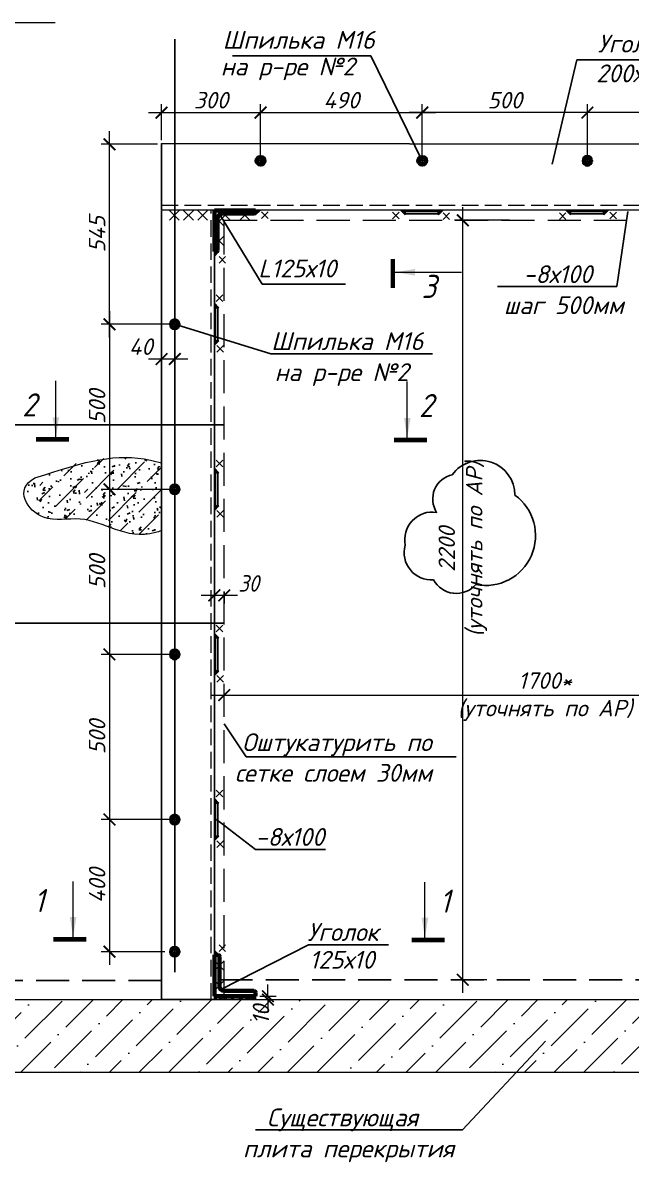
# Model space of a CAD drawing. Header units: millimetres. Extents: x 749182 to 2267578, y 70462 to 311449.
# Drawn here: x 2226309 to 2228153, y 185764 to 189215 of the extents above; entities that cross this region are included whole.
import ezdxf

# ---------------------------------------------------------------- set-up
doc = ezdxf.new("R2010")
doc.units = ezdxf.units.MM
for name, pattern in [('GOST2.303 4', [7, 5, -2, 0]), ('ГОСТ 2.303 4', [7, 5, -2, 0]), ('осеваяX2', [4, 2.5, -0.5, 0.5, -0.5])]:
    doc.linetypes.add(name, pattern=pattern)
doc.layers.get('Defpoints').update_dxf_attribs({"color": 255})
for name, color, linetype, lineweight in [('1Стены', 252, 'Continuous', 25), ('монолит', 176, 'Continuous', 50), ('Оси', 165, 'осеваяX2', 13), ('Размер', 7, 'Continuous', 13), ('сварка', 156, 'Continuous', 9), ('штрих', 8, 'Continuous', 5), ('штриховка кирпич', 42, 'Continuous', 5)]:
    doc.layers.add(name, color=color, linetype=linetype, lineweight=lineweight)
doc.layers.add('CS_UNPLOTTED', color=254, linetype='Continuous', plot=False)
for name, color, linetype in [('металл', 124, 'Continuous'), ('Текст', 7, 'Continuous'), ('Штриховка', 252, 'Continuous')]:
    doc.layers.add(name, color=color, linetype=linetype)
doc.styles.add('GOST 2.304_new', font='isocpeur.ttf', dxfattribs={"width": 0.9, "oblique": 15})
doc.styles.add('М2', font='isocpeui.ttf')
doc.dimstyles.new('SPDS', dxfattribs={"dimscale": 25, "dimtxt": 2.5, "dimasz": 1.77, "dimexe": 1.25, "dimexo": 0.625, "dimtad": 1, "dimdec": 0, "dimrnd": 0.001, "dimtxsty": 'GOST 2.304_new', "dimblk": 'ARCHTICK', "dimcen": 2.5, "dimdle": 2, "dimclrt": 256, "dimazin": 2, "dimtfac": 0.75, "dimtdec": 0, "dimtmove": 1, "dimatfit": 3, "dimfxl": 0, "dimtolj": 1, "dimlwd": 9, "dimlwe": 9, "dimarcsym": 0})
doc.dimstyles.new('SPDS 1_20', dxfattribs={"dimscale": 20, "dimtxt": 2.5, "dimasz": 1.77, "dimexe": 1.25, "dimexo": 0.625, "dimtad": 1, "dimdec": 0, "dimrnd": 0.001, "dimtxsty": 'М2', "dimblk": 'ARCHTICK', "dimcen": 2.5, "dimdle": 2, "dimclrt": 256, "dimadec": 0, "dimazin": 2, "dimtfac": 0.75, "dimtdec": 0, "dimtmove": 1, "dimatfit": 3, "dimfxl": 0, "dimtolj": 1, "dimlwd": 9, "dimlwe": 9, "dimarcsym": 0})

# ---------------------------------------------------------------- blocks, each defined once
blk = doc.blocks.new('_ArchTick')
at = {"color": 0, "linetype": 'ByBlock', "const_width": 0.15}
blk.add_lwpolyline([(-0.5, -0.5), (0.5, 0.5)], dxfattribs=at)
blk = doc.blocks.new('*D1178')
at = {"layer": 'Defpoints', "color": 0, "lineweight": 20, "ltscale": 20, "transparency": 16777216}
for p in [(2226889.6, 187504.3), (2226889.6, 187480.7), (2226919.6, 187504.3)]:
    blk.add_point(p, dxfattribs=at)
at = {"layer": 'Размер', "color": 0, "lineweight": 9, "ltscale": 20, "transparency": 16777216}
for p, q in [((2226959.6, 187480.7), (2226849.6, 187480.7)), ((2226889.6, 187491.8), (2226889.6, 187455.7)), ((2226919.6, 187491.8), (2226919.6, 187455.7))]:
    blk.add_line(p, q, dxfattribs=at)
at = {"layer": 'Размер', "color": 0, "lineweight": 9, "ltscale": 20, "transparency": 16777216, "xscale": 35.4, "yscale": 35.4, "zscale": 35.4}
for p, rotation in [((2226889.6, 187480.7), 179.9999999995553), ((2226919.6, 187480.7), 359.9999999995553)]:
    blk.add_blockref('_ArchTick', p, dxfattribs=dict(at, rotation=rotation))
at = {"layer": 'Размер', "ltscale": 20, "transparency": 16777216, "insert": (2226993.4, 187516.8), "char_height": 50, "attachment_point": 5, "style": 'GOST 2.304_new'}
blk.add_mtext('\\A1;30', dxfattribs=at)
blk = doc.blocks.new('свар')
at = {"layer": 'сварка', "color": 0, "linetype": 'Continuous', "ltscale": 10}
for p, q in [((10, 10), (-10, -10)), ((-10, 10), (10, -10))]:
    blk.add_line(p, q, dxfattribs=at)
blk = doc.blocks.new('м16')
at = {"layer": 'металл', "lineweight": 30, "ltscale": 20}
for p, q in [((-11, 6.4), (0, 12.7)), ((-11, -6.4), (-11, 6.4)), ((0, 12.7), (11, 6.4)), ((11, 6.4), (11, -6.4)), ((0, -12.7), (-11, -6.4)), ((11, -6.4), (0, -12.7))]:
    blk.add_line(p, q, dxfattribs=at)
blk.add_circle((0, 0), 15, dxfattribs=at)
for radius, start, end in [(10.4, 0, 180), (10.4, 180, 0), (6.92, 0, 180), (6.92, 180, 0)]:
    blk.add_arc((0, 0), radius, start, end, dxfattribs=at)
at = {"layer": 'металл', "linetype": 'Continuous', "lineweight": 25, "ltscale": 20}
blk.add_arc((0, 0), 8, 255, 165, dxfattribs=at)
at = {"layer": 'Оси', "ltscale": 20}
for p, q in [((17, 0), (-17.3, 0)), ((0, 17.3), (0, -17.3))]:
    blk.add_line(p, q, dxfattribs=at)
blk = doc.blocks.new('*D1180')
at = {"color": 0, "lineweight": 9, "ltscale": 20, "transparency": 16777216}
for p, q in [((2226571.9, 188341.6), (2226571.9, 187761.6)), ((2226767.1, 188301.6), (2226546.9, 188301.6)), ((2226767.1, 187801.6), (2226546.9, 187801.6))]:
    blk.add_line(p, q, dxfattribs=at)
at = {"layer": 'Defpoints', "color": 0, "lineweight": 20, "ltscale": 20, "transparency": 16777216}
for p in [(2226779.6, 188301.6), (2226571.9, 187801.6), (2226779.6, 187801.6)]:
    blk.add_point(p, dxfattribs=at)
at = {"color": 0, "lineweight": 9, "ltscale": 20, "transparency": 16777216, "xscale": 35.4, "yscale": 35.4, "zscale": 35.4}
for p, rotation in [((2226571.9, 188301.6), 90), ((2226571.9, 187801.6), 270)]:
    blk.add_blockref('_ArchTick', p, dxfattribs=dict(at, rotation=rotation))
at = {"ltscale": 20, "transparency": 16777216, "insert": (2226534.4, 188051.6), "char_height": 50, "attachment_point": 5, "rotation": 90, "style": 'М2'}
blk.add_mtext('\\A1;500', dxfattribs=at)
blk = doc.blocks.new('*D1181')
at = {"color": 0, "lineweight": 9, "ltscale": 20, "transparency": 16777216}
for p, q in [((2226571.9, 187841.6), (2226571.9, 187261.6)), ((2226767.1, 187801.6), (2226546.9, 187801.6)), ((2226767.1, 187301.6), (2226546.9, 187301.6))]:
    blk.add_line(p, q, dxfattribs=at)
at = {"layer": 'Defpoints', "color": 0, "lineweight": 20, "ltscale": 20, "transparency": 16777216}
for p in [(2226779.6, 187801.6), (2226571.9, 187301.6), (2226779.6, 187301.6)]:
    blk.add_point(p, dxfattribs=at)
at = {"color": 0, "lineweight": 9, "ltscale": 20, "transparency": 16777216, "xscale": 35.4, "yscale": 35.4, "zscale": 35.4}
for p, rotation in [((2226571.9, 187801.6), 90), ((2226571.9, 187301.6), 270)]:
    blk.add_blockref('_ArchTick', p, dxfattribs=dict(at, rotation=rotation))
at = {"ltscale": 20, "transparency": 16777216, "insert": (2226534.4, 187551.6), "char_height": 50, "attachment_point": 5, "rotation": 90, "style": 'М2'}
blk.add_mtext('\\A1;500', dxfattribs=at)
blk = doc.blocks.new('*D1182')
at = {"color": 0, "lineweight": 9, "ltscale": 20, "transparency": 16777216}
for p, q in [((2226571.9, 187341.6), (2226571.9, 186761.8)), ((2226767.1, 187301.6), (2226546.9, 187301.6)), ((2226767.1, 186801.8), (2226546.9, 186801.8))]:
    blk.add_line(p, q, dxfattribs=at)
at = {"layer": 'Defpoints', "color": 0, "lineweight": 20, "ltscale": 20, "transparency": 16777216}
for p in [(2226779.6, 187301.6), (2226571.9, 186801.8), (2226779.6, 186801.8)]:
    blk.add_point(p, dxfattribs=at)
at = {"color": 0, "lineweight": 9, "ltscale": 20, "transparency": 16777216, "xscale": 35.4, "yscale": 35.4, "zscale": 35.4}
for p, rotation in [((2226571.9, 187301.6), 90), ((2226571.9, 186801.8), 270)]:
    blk.add_blockref('_ArchTick', p, dxfattribs=dict(at, rotation=rotation))
at = {"ltscale": 20, "transparency": 16777216, "insert": (2226534.4, 187051.7), "char_height": 50, "attachment_point": 5, "rotation": 90, "style": 'М2'}
blk.add_mtext('\\A1;500', dxfattribs=at)
blk = doc.blocks.new('*D1183')
at = {"layer": 'Defpoints', "color": 0, "lineweight": 20, "ltscale": 20, "transparency": 16777216}
for p in [(2226729.6, 188286.8), (2226769.6, 188284.6), (2226729.6, 188196.3)]:
    blk.add_point(p, dxfattribs=at)
at = {"layer": 'Размер', "color": 0, "lineweight": 9, "ltscale": 20, "transparency": 16777216}
for p, q in [((2226729.6, 188274.3), (2226729.6, 188171.3)), ((2226769.6, 188272.1), (2226769.6, 188171.3)), ((2226809.6, 188196.3), (2226689.6, 188196.3))]:
    blk.add_line(p, q, dxfattribs=at)
at = {"layer": 'Размер', "color": 0, "lineweight": 9, "ltscale": 20, "transparency": 16777216, "xscale": 35.4, "yscale": 35.4, "zscale": 35.4, "rotation": 180}
blk.add_blockref('_ArchTick', (2226729.6, 188196.3), dxfattribs=at)
at = {"layer": 'Размер', "color": 0, "lineweight": 9, "ltscale": 20, "transparency": 16777216, "xscale": 35.4, "yscale": 35.4, "zscale": 35.4}
blk.add_blockref('_ArchTick', (2226769.6, 188196.3), dxfattribs=at)
at = {"layer": 'Размер', "ltscale": 20, "transparency": 16777216, "insert": (2226666.7, 188233.8), "char_height": 50, "attachment_point": 5, "style": 'М2'}
blk.add_mtext('\\A1;40', dxfattribs=at)
blk = doc.blocks.new('*D1184')
at = {"color": 0, "lineweight": 9, "ltscale": 20, "transparency": 16777216}
for p, q in [((2227052, 186266.6), (2227052, 186302)), ((2227027.1, 186266.6), (2227077, 186266.6)), ((2227052, 186266.6), (2227052, 186256.6)), ((2227027.1, 186256.6), (2227077, 186256.6)), ((2227052, 186256.6), (2227052, 186221.2))]:
    blk.add_line(p, q, dxfattribs=at)
at = {"layer": 'Defpoints', "color": 0, "lineweight": 20, "ltscale": 20, "transparency": 16777216}
for p in [(2227014.6, 186266.6), (2227014.6, 186256.6), (2227052, 186256.6)]:
    blk.add_point(p, dxfattribs=at)
at = {"color": 0, "lineweight": 9, "ltscale": 20, "transparency": 16777216, "xscale": 35.4, "yscale": 35.4, "zscale": 35.4}
for p, rotation in [((2227052, 186266.6), 270), ((2227052, 186256.6), 90)]:
    blk.add_blockref('_ArchTick', p, dxfattribs=dict(at, rotation=rotation))
at = {"ltscale": 20, "transparency": 16777216, "insert": (2227030.9, 186210.9), "char_height": 50, "attachment_point": 5, "rotation": 90, "style": 'М2'}
blk.add_mtext('\\A1;10', dxfattribs=at)
blk = doc.blocks.new('*D1185')
at = {"color": 0, "lineweight": 9, "ltscale": 20, "transparency": 16777216}
for p, q in [((2226571.9, 186841.8), (2226571.9, 186361.6)), ((2226644.5, 186801.8), (2226546.9, 186801.8)), ((2226739.8, 186401.6), (2226546.9, 186401.6))]:
    blk.add_line(p, q, dxfattribs=at)
at = {"layer": 'Defpoints', "color": 0, "lineweight": 20, "ltscale": 20, "transparency": 16777216}
for p in [(2226657, 186801.8), (2226571.9, 186401.6), (2226752.3, 186401.6)]:
    blk.add_point(p, dxfattribs=at)
at = {"color": 0, "lineweight": 9, "ltscale": 20, "transparency": 16777216, "xscale": 35.4, "yscale": 35.4, "zscale": 35.4}
for p, rotation in [((2226571.9, 186801.8), 90), ((2226571.9, 186401.6), 270)]:
    blk.add_blockref('_ArchTick', p, dxfattribs=dict(at, rotation=rotation))
at = {"ltscale": 20, "transparency": 16777216, "insert": (2226534.4, 186601.7), "char_height": 50, "attachment_point": 5, "rotation": 90, "style": 'М2'}
blk.add_mtext('\\A1;400', dxfattribs=at)
blk = doc.blocks.new('*D1187')
at = {"color": 0, "lineweight": 9, "ltscale": 20, "transparency": 16777216}
for p, q in [((2226729.6, 188859.1), (2226729.6, 188967.7)), ((2227029.6, 188809.1), (2227029.6, 188967.7)), ((2226689.6, 188942.7), (2227069.6, 188942.7))]:
    blk.add_line(p, q, dxfattribs=at)
at = {"layer": 'Defpoints', "color": 0, "lineweight": 20, "ltscale": 20, "transparency": 16777216}
for p in [(2227029.6, 188942.7), (2226729.6, 188846.6), (2227029.6, 188796.6)]:
    blk.add_point(p, dxfattribs=at)
at = {"color": 0, "lineweight": 9, "ltscale": 20, "transparency": 16777216, "xscale": 35.4, "yscale": 35.4, "zscale": 35.4, "rotation": 180}
blk.add_blockref('_ArchTick', (2226729.6, 188942.7), dxfattribs=at)
at = {"color": 0, "lineweight": 9, "ltscale": 20, "transparency": 16777216, "xscale": 35.4, "yscale": 35.4, "zscale": 35.4}
blk.add_blockref('_ArchTick', (2227029.6, 188942.7), dxfattribs=at)
at = {"ltscale": 20, "transparency": 16777216, "insert": (2226879.6, 188980.2), "char_height": 50, "attachment_point": 5, "style": 'М2'}
blk.add_mtext('\\A1;300', dxfattribs=at)
blk = doc.blocks.new('*D1188')
at = {"color": 0, "lineweight": 9, "ltscale": 20, "transparency": 16777216}
for p, q in [((2226571.9, 188261.8), (2226571.9, 188886.6)), ((2226717.1, 188846.6), (2226546.9, 188846.6)), ((2226757.1, 188301.8), (2226546.9, 188301.8))]:
    blk.add_line(p, q, dxfattribs=at)
at = {"layer": 'Defpoints', "color": 0, "lineweight": 20, "ltscale": 20, "transparency": 16777216}
for p in [(2226571.9, 188846.6), (2226729.6, 188846.6), (2226769.6, 188301.8)]:
    blk.add_point(p, dxfattribs=at)
at = {"color": 0, "lineweight": 9, "ltscale": 20, "transparency": 16777216, "xscale": 35.4, "yscale": 35.4, "zscale": 35.4}
for p, rotation in [((2226571.9, 188846.6), 90), ((2226571.9, 188301.8), 270)]:
    blk.add_blockref('_ArchTick', p, dxfattribs=dict(at, rotation=rotation))
at = {"ltscale": 20, "transparency": 16777216, "insert": (2226534.4, 188574.2), "char_height": 50, "attachment_point": 5, "rotation": 90, "style": 'М2'}
blk.add_mtext('\\A1;545', dxfattribs=at)
blk = doc.blocks.new('*D1189')
at = {"color": 0, "lineweight": 9, "ltscale": 20, "transparency": 16777216}
for p, q in [((2226919.6, 187134.1), (2226919.6, 187203.6)), ((2228619.6, 187133.2), (2228619.6, 187203.6)), ((2226879.6, 187178.6), (2228659.6, 187178.6))]:
    blk.add_line(p, q, dxfattribs=at)
at = {"layer": 'Defpoints', "color": 0, "lineweight": 20, "ltscale": 20, "transparency": 16777216}
for p in [(2228619.6, 187178.6), (2226919.6, 187121.6), (2228619.6, 187120.7)]:
    blk.add_point(p, dxfattribs=at)
at = {"color": 0, "lineweight": 9, "ltscale": 20, "transparency": 16777216, "xscale": 35.4, "yscale": 35.4, "zscale": 35.4, "rotation": 180}
blk.add_blockref('_ArchTick', (2226919.6, 187178.6), dxfattribs=at)
at = {"color": 0, "lineweight": 9, "ltscale": 20, "transparency": 16777216, "xscale": 35.4, "yscale": 35.4, "zscale": 35.4}
blk.add_blockref('_ArchTick', (2228619.6, 187178.6), dxfattribs=at)
at = {"ltscale": 20, "transparency": 16777216, "insert": (2227891.4, 187174), "char_height": 50, "width": 620.047, "attachment_point": 5, "style": 'М2'}
blk.add_mtext('\\A1;1700*\\P(уточнять по АР)', dxfattribs=at)
blk = doc.blocks.new('*D1190')
at = {"layer": 'Defpoints', "color": 0, "lineweight": 20, "ltscale": 20, "transparency": 16777216}
for p in [(2227642.3, 188616.6), (2227796.2, 188616.6), (2227727.4, 186316.6)]:
    blk.add_point(p, dxfattribs=at)
at = {"layer": 'Размер', "color": 0, "lineweight": 9, "ltscale": 20, "transparency": 16777216}
for p, q in [((2227642.3, 186276.6), (2227642.3, 188656.6)), ((2227783.7, 188616.6), (2227617.3, 188616.6)), ((2227714.9, 186316.6), (2227617.3, 186316.6))]:
    blk.add_line(p, q, dxfattribs=at)
at = {"layer": 'Размер', "color": 0, "lineweight": 9, "ltscale": 20, "transparency": 16777216, "xscale": 35.4, "yscale": 35.4, "zscale": 35.4}
for p, rotation in [((2227642.3, 188616.6), 90), ((2227642.3, 186316.6), 270)]:
    blk.add_blockref('_ArchTick', p, dxfattribs=dict(at, rotation=rotation))
at = {"layer": 'Размер', "ltscale": 20, "transparency": 16777216, "insert": (2227642.2, 187620.2), "char_height": 50, "width": 670.583, "attachment_point": 5, "rotation": 90, "style": 'М2'}
blk.add_mtext('\\A1;{\\C1;2200 }\\P(уточнять по АР)', dxfattribs=at)
blk = doc.blocks.new('*D1192')
at = {"color": 0, "lineweight": 9, "ltscale": 20, "transparency": 16777216}
for p, q in [((2228019.7, 188809.1), (2228019.7, 188967.7)), ((2228519.5, 188904.4), (2228519.5, 188967.7)), ((2228559.5, 188942.7), (2227979.7, 188942.7))]:
    blk.add_line(p, q, dxfattribs=at)
at = {"layer": 'Defpoints', "color": 0, "lineweight": 20, "ltscale": 20, "transparency": 16777216}
for p in [(2228019.7, 188942.7), (2228519.5, 188891.9), (2228019.7, 188796.6)]:
    blk.add_point(p, dxfattribs=at)
at = {"color": 0, "lineweight": 9, "ltscale": 20, "transparency": 16777216, "xscale": 35.4, "yscale": 35.4, "zscale": 35.4, "rotation": 180}
blk.add_blockref('_ArchTick', (2228019.7, 188942.7), dxfattribs=at)
at = {"color": 0, "lineweight": 9, "ltscale": 20, "transparency": 16777216, "xscale": 35.4, "yscale": 35.4, "zscale": 35.4}
blk.add_blockref('_ArchTick', (2228519.5, 188942.7), dxfattribs=at)
at = {"ltscale": 20, "transparency": 16777216, "insert": (2228269.6, 188980.2), "char_height": 50, "attachment_point": 5, "style": 'М2'}
blk.add_mtext('\\A1;500', dxfattribs=at)
blk = doc.blocks.new('*D1193')
at = {"color": 0, "lineweight": 9, "ltscale": 20, "transparency": 16777216}
for p, q in [((2227029.7, 188904.4), (2227029.7, 188967.7)), ((2227519.4, 188809.1), (2227519.4, 188967.7)), ((2226989.7, 188942.7), (2227559.4, 188942.7))]:
    blk.add_line(p, q, dxfattribs=at)
at = {"layer": 'Defpoints', "color": 0, "lineweight": 20, "ltscale": 20, "transparency": 16777216}
for p in [(2227519.4, 188942.7), (2227029.7, 188891.9), (2227519.4, 188796.6)]:
    blk.add_point(p, dxfattribs=at)
at = {"color": 0, "lineweight": 9, "ltscale": 20, "transparency": 16777216, "xscale": 35.4, "yscale": 35.4, "zscale": 35.4, "rotation": 180}
blk.add_blockref('_ArchTick', (2227029.7, 188942.7), dxfattribs=at)
at = {"color": 0, "lineweight": 9, "ltscale": 20, "transparency": 16777216, "xscale": 35.4, "yscale": 35.4, "zscale": 35.4}
blk.add_blockref('_ArchTick', (2227519.4, 188942.7), dxfattribs=at)
at = {"ltscale": 20, "transparency": 16777216, "insert": (2227274.5, 188980.2), "char_height": 50, "attachment_point": 5, "style": 'М2'}
blk.add_mtext('\\A1;490', dxfattribs=at)
blk = doc.blocks.new('*D1194')
at = {"color": 0, "lineweight": 9, "ltscale": 20, "transparency": 16777216}
for p, q in [((2227519.4, 188900.9), (2227519.4, 188967.7)), ((2228019.7, 188900.9), (2228019.7, 188967.7)), ((2228059.7, 188942.7), (2227479.4, 188942.7))]:
    blk.add_line(p, q, dxfattribs=at)
at = {"layer": 'Defpoints', "color": 0, "lineweight": 20, "ltscale": 20, "transparency": 16777216}
for p in [(2227519.4, 188942.7), (2227519.4, 188888.4), (2228019.7, 188888.4)]:
    blk.add_point(p, dxfattribs=at)
at = {"color": 0, "lineweight": 9, "ltscale": 20, "transparency": 16777216, "xscale": 35.4, "yscale": 35.4, "zscale": 35.4, "rotation": 180}
blk.add_blockref('_ArchTick', (2227519.4, 188942.7), dxfattribs=at)
at = {"color": 0, "lineweight": 9, "ltscale": 20, "transparency": 16777216, "xscale": 35.4, "yscale": 35.4, "zscale": 35.4}
blk.add_blockref('_ArchTick', (2228019.7, 188942.7), dxfattribs=at)
at = {"ltscale": 20, "transparency": 16777216, "insert": (2227769.6, 188980.2), "char_height": 50, "attachment_point": 5, "style": 'М2'}
blk.add_mtext('\\A1;500', dxfattribs=at)

msp = doc.modelspace()

# ---------------------------------------------------------------- hatches: boundary and pattern name
at = {"layer": 'Размер', "ltscale": 20}
h = msp.add_hatch(dxfattribs=at)
h.set_pattern_fill('AR-SAND', color=256, scale=0.3)
h.set_pattern_definition([(37.5, (1453271.688, 539018.855), (-0.48000939, 14.68239712), [0, -11.5824, 0, -12.954, 0, -12.3825]), (7.5, (1453271.688, 539018.855), (13.4856985, 21.504753), [0, -6.2484, 0, -10.4394, 0, -4.0005]), (327.5, (1453262.315, 539018.855), (23.7297711, 0.04311554), [0, -3.81, 0, -13.716, 0, -17.907]), (317.5, (1453262.315, 539018.855), (22.90669357, 6.6878797), [0, -1.905, 0, -8.9916, 0, -10.287])])
h.paths.add_polyline_path([(2227014.5495, 186266.6019), (2226919.5495, 186266.6019), (2226919.5495, 186256.6019), (2227014.5495, 186256.6019)])
h.paths.add_polyline_path([(2226919.5495, 186266.6019), (2226889.5495, 186266.6019), (2226889.5495, 186256.6019), (2226919.5495, 186256.6019)])
at = {"layer": 'сварка', "linetype": 'Continuous', "ltscale": 5}
for points in [[(2227014.5594, 188646.6019), (2227014.5594, 188632.9584), (2227028.2028, 188646.6019)], [(2227468.086, 188646.6019), (2227454.4426, 188646.6019), (2227468.086, 188632.9584)], [(2227568.2816, 188646.6019), (2227581.925, 188646.6019), (2227568.2816, 188632.9584)], [(2227968.987, 188646.6019), (2227955.3436, 188646.6019), (2227968.987, 188632.9584)], [(2228069.1826, 188646.6019), (2228082.8261, 188646.6019), (2228069.1826, 188632.9584)], [(2226889.5594, 188521.6019), (2226903.2028, 188521.6019), (2226889.5594, 188507.9584)], [(2226889.5594, 188351.6997), (2226889.5594, 188365.3431), (2226903.2028, 188351.6997)], [(2226889.5594, 188251.5041), (2226889.5594, 188237.8606), (2226903.2028, 188251.5041)], [(2226889.5594, 187851.6997), (2226889.5594, 187865.3431), (2226903.2028, 187851.6997)], [(2226889.5594, 187751.5041), (2226889.5594, 187737.8606), (2226903.2028, 187751.5041)], [(2226889.5594, 187351.6997), (2226889.5594, 187365.3431), (2226903.2028, 187351.6997)], [(2226889.5594, 187251.5041), (2226889.5594, 187237.8606), (2226903.2028, 187251.5041)], [(2226889.5594, 186851.6997), (2226889.5594, 186865.3431), (2226903.2028, 186851.6997)], [(2226889.5594, 186751.5041), (2226889.5594, 186737.8606), (2226903.2028, 186751.5041)], [(2226889.5594, 186391.6019), (2226889.5594, 186405.2453), (2226903.2028, 186391.6019)]]:
    msp.add_hatch(color=0, dxfattribs=at).paths.add_polyline_path(points, flags=0)
at = {"layer": 'штрих', "ltscale": 15}
h = msp.add_hatch(dxfattribs=at)
h.set_pattern_fill('ANSI36', color=256, scale=20)
h.set_pattern_definition([(45, (-39615930.487, -1332422.204), (33.67596045, 123.47852166), [158.75, -31.75, 0, -31.75])])
h.paths.add_polyline_path([(2229710.3503, 186036.6019), (2229710.3503, 186256.6019), (2226251.1333, 186256.6019), (2226251.1333, 186036.6019)])
at = {"layer": 'Штриховка', "ltscale": 100}
h = msp.add_hatch(dxfattribs=at)
h.set_pattern_fill('AR-CONC', scale=0.5)
h.set_pattern_definition([(50, (-39591681.06, -1330196.346), (91.0923345, -7.96954277), [9.525, -104.775]), (355, (-39591681.06, -1330196.35), (-17.62171071, 95.52842262), [7.62, -83.82029209]), (100.4514447, (-39591673.47, -1330197.01), (73.47062355, 87.55887596), [8.0950044, -89.0451223]), (46.1842, (-39591681.06, -1330170.95), (135.53952045, -21.02116397), [14.2875, -157.1625]), (96.6355576, (-39591669.76, -1330172.7), (118.70206703, 123.7130623), [12.14251157, -133.5678041]), (351.18415117, (-39591681.06, -1330170.95), (118.70206703, 123.7130623), [11.42998353, -125.72986596]), (21, (-39591668.36, -1330177.296), (75.80719563, -51.1325991), [9.525, -104.775]), (326, (-39591668.36, -1330177.3), (30.90101417, 92.09398306), [7.62, -83.82]), (71.451445, (-39591662.04, -1330181.56), (106.70820964, 40.96138444), [8.0950044, -89.0449688]), (37.5, (-39591681.06, -1330196.346), (1.544301625, 42.277519437), [0, -82.804, 0, -85.09, 0, -84.1375]), (7.5, (-39591681.06, -1330196.346), (33.409831255, 50.09028741), [0, -48.514, 0, -80.899, 0, -32.0675]), (327.5, (-39591709.38, -1330196.346), (67.795297583, -2.864371996), [0, -31.75, 0, -99.06, 0, -131.445]), (317.5, (-39591722.08, -1330196.346), (74.06459069, 12.71324552), [0, -41.275, 0, -65.786, 0, -93.345])])
edge = h.paths.add_edge_path()
edge.add_spline(control_points=[(2226729.5594, 187882.0803), (2226718.3832, 187885.2381), (2226599.2965, 187913.9705), (2226508.4209, 187889.7735), (2226346.1315, 187836.3616)], knot_values=[0, 0, 0, 0, 28.268924197, 299.190779204, 299.190779204, 299.190779204, 299.190779204], degree=3, periodic=0)
edge.add_spline(control_points=[(2226346.1315, 187836.3616), (2226281.2003, 187801.9018), (2226352.622, 187688.5975), (2226523.8792, 187735.7263), (2226624.2681, 187642.8624), (2226723.3127, 187674.1426), (2226729.5594, 187676.4273)], knot_values=[624.98540237, 624.98540237, 624.98540237, 624.98540237, 809.346712456, 941.672141688, 1203.71855065, 1221.227201709, 1221.227201709, 1221.227201709, 1221.227201709], degree=3, periodic=0)
edge.add_line((2226729.5594, 187676.4273), (2226729.5594, 187882.0803))
at = {"layer": 'штриховка кирпич', "ltscale": 20}
h = msp.add_hatch(dxfattribs=at)
h.set_pattern_fill('ANSI36', color=0, scale=15)
h.set_pattern_definition([(45, (1453351.7, 539672.01), (25.2569703, 92.6088912), [119.0625, -23.8125, 0, -23.8125])])
edge = h.paths.add_edge_path()
edge.add_spline(control_points=[(2226729.5594, 187882.0803), (2226718.3832, 187885.2381), (2226599.2965, 187913.9705), (2226508.4209, 187889.7735), (2226426.1315, 187867.8626)], knot_values=[0, 0, 0, 0, 28.268924197, 299.190779204, 299.190779204, 299.190779204, 299.190779204], degree=3, periodic=0)
edge.add_spline(control_points=[(2226426.1315, 187867.8626), (2226361.2003, 187801.9018), (2226328.5821, 187688.5975), (2226523.8792, 187735.7263), (2226624.2681, 187642.8624), (2226723.3127, 187674.1426), (2226729.5594, 187676.4273)], knot_values=[624.98540237, 624.98540237, 624.98540237, 624.98540237, 809.346712456, 941.672141688, 1203.71855065, 1221.227201709, 1221.227201709, 1221.227201709, 1221.227201709], degree=3, periodic=0)
edge.add_line((2226729.5594, 187676.4273), (2226729.5594, 187882.0803))

# ---------------------------------------------------------------- linework, layer by layer
at = {"ltscale": 100}
for p, q in [((2226944.6404, 189114.2153), (2227363.7305, 189114.2153)), ((2227363.7305, 189114.2153), (2227519.5594, 188796.6019)), ((2227987.5461, 189101.934), (2227912.9444, 188786.5896)), ((2227034.5792, 188423.3783), (2226901.3745, 188641.6197)), ((2228108.6092, 188415.9367), (2228142.7816, 188643.5928)), ((2227286.7689, 188423.3783), (2227034.5792, 188423.3783)), ((2227747.2493, 188415.9367), (2228108.6092, 188415.9367)), ((2227061.1359, 188212.1931), (2226763.1532, 188304.2133)), ((2227061.1359, 188212.1931), (2227550.7982, 188212.1931)), ((2226986.4634, 186991.5027), (2226919.5594, 187092.0181)), ((2226986.4634, 186991.5027), (2227621.8054, 186991.5027)), ((2227014.079, 186711.4816), (2226896.5884, 186801.602)), ((2227014.079, 186711.4816), (2227226.4943, 186711.4816)), ((2227174.6095, 186421.9748), (2226909.6599, 186286.7024)), ((2227416.852, 186421.9748), (2227174.6095, 186421.9748)), ((2227641.5461, 185861.6452), (2227892.7104, 186131.0579)), ((2227014.042, 185861.6452), (2227641.5461, 185861.6452))]:
    msp.add_line(p, q, dxfattribs=at)
at = {"color": 0, "ltscale": 20}
msp.add_lwpolyline([(2228377.9369, 189101.934), (2227987.5461, 189101.934)], dxfattribs=at)
at = {"layer": '1Стены', "color": 0, "linetype": 'ГОСТ 2.303 4', "lineweight": 13, "ltscale": 10}
for p, q in [((2226729.5594, 188662.6019), (2228799.5692, 188662.6019)), ((2226879.5594, 186256.6019), (2226879.5594, 188646.6019))]:
    msp.add_line(p, q, dxfattribs=at)
at = {"layer": '1Стены', "color": 0, "linetype": 'ГОСТ 2.303 4', "lineweight": 13, "ltscale": 20}
for p, q in [((2226919.5594, 186272.6019), (2226919.5594, 188616.6019)), ((2226919.5594, 188616.6019), (2228619.5692, 188616.6019))]:
    msp.add_line(p, q, dxfattribs=at)
at = {"layer": '1Стены', "color": 0, "linetype": 'GOST2.303 4', "ltscale": 20}
for p, q in [((2226729.5594, 186314.5968), (2226251.1333, 186314.5968)), ((2226905.5594, 186316.6019), (2228633.5692, 186316.6019))]:
    msp.add_line(p, q, dxfattribs=at)
at = {"layer": '1Стены', "color": 0, "linetype": 'ГОСТ 2.303 4', "lineweight": 13, "ltscale": 50}
msp.add_line((2226889.5594, 186256.6019), (2228649.5594, 186256.6019), dxfattribs=at)
at = {"layer": 'CS_UNPLOTTED', "ltscale": 20}
msp.add_line((2226769.5594, 189164.7409), (2226769.5594, 186339.8655), dxfattribs=at)
at = {"layer": 'CS_UNPLOTTED', "ltscale": 100}
for p, q in [((2226269.5059, 187996.6019), (2226919.5594, 187996.6019)), ((2226269.5059, 187396.6019), (2226919.5594, 187396.6019))]:
    msp.add_line(p, q, dxfattribs=at)
at = {"layer": 'CS_UNPLOTTED', "color": 5, "ltscale": 100}
msp.add_lwpolyline([(2227800.2814, 187784.2648, -0.804286848), (2227681.8176, 187513.3454, -0.52056705), (2227553.4161, 187527.6001, -0.52056705), (2227467.8193, 187632.1654, -0.52056705), (2227562.9296, 187731.9791, -0.52056705), (2227610.4848, 187846.0536, -0.726184747), (2227800.2814, 187784.2648)], format="xyb", dxfattribs=at)
at = {"layer": 'металл', "color": 0, "ltscale": 20}
for p, q in [((2228799.7667, 188846.5868), (2226729.5594, 188848.6361)), ((2226729.5594, 188648.6361), (2226729.5594, 188848.6361)), ((2228799.5692, 188646.5919), (2226729.5594, 188648.6361)), ((2226729.5594, 186256.6019), (2226729.5594, 188646.6037)), ((2226889.5594, 186256.6019), (2226889.5594, 188646.6019)), ((2226889.5495, 186256.6019), (2226729.5594, 186256.6019))]:
    msp.add_line(p, q, dxfattribs=at)
at = {"layer": 'металл', "color": 0, "linetype": 'Continuous', "lineweight": 60, "ltscale": 20}
for p, q in [((2226889.5594, 188521.6019), (2226889.5594, 188646.6019)), ((2226889.5594, 188646.6019), (2227014.5594, 188646.6019)), ((2227014.5594, 188646.6019), (2227014.5594, 188641.2019)), ((2226899.5594, 188622.6019), (2226899.5594, 188526.2019)), ((2227009.9594, 188636.6019), (2226913.5594, 188636.6019)), ((2226894.9594, 188521.6019), (2226889.5594, 188521.6019))]:
    msp.add_line(p, q, dxfattribs=at)
at = {"layer": 'металл', "color": 0, "linetype": 'Continuous', "lineweight": 60, "ltscale": 20, "extrusion": (0, 0, -1)}
for p, q in [((2226889.5594, 186391.6019), (2226889.5594, 186266.6019)), ((2226900.9594, 186391.6019), (2226889.5594, 186391.6019)), ((2226905.5594, 186296.6019), (2226905.5594, 186387.0019)), ((2226889.5594, 186266.6019), (2227014.5594, 186266.6019)), ((2227009.9594, 186282.6019), (2226919.5594, 186282.6019)), ((2227014.5594, 186266.6019), (2227014.5594, 186278.0019))]:
    msp.add_line(p, q, dxfattribs=at)
at = {"layer": 'металл', "color": 0, "ltscale": 20}
for points in [[(2227568.1838, 188643.5928), (2227568.1838, 188635.5928), (2227468.1838, 188635.5928), (2227468.1838, 188643.5928)], [(2227969.0848, 188643.5928), (2227969.0848, 188635.5928), (2228069.0848, 188635.5928), (2228069.0848, 188643.5928)], [(2226892.5684, 188351.6019), (2226900.5684, 188351.6019), (2226900.5684, 188251.6019), (2226892.5684, 188251.6019)], [(2226892.5684, 187851.6019), (2226900.5684, 187851.6019), (2226900.5684, 187751.6019), (2226892.5684, 187751.6019)], [(2226892.5684, 187351.6019), (2226900.5684, 187351.6019), (2226900.5684, 187251.6019), (2226892.5684, 187251.6019)], [(2226892.5684, 186851.6019), (2226900.5684, 186851.6019), (2226900.5684, 186751.6019), (2226892.5684, 186751.6019)]]:
    msp.add_lwpolyline(points, close=True, dxfattribs=at)
at = {"layer": 'металл', "color": 0, "linetype": 'Continuous', "lineweight": 60, "ltscale": 20}
for centre, radius, start, end in [((2226913.5594, 188622.6019), 14, 90, 180), ((2227009.9594, 188641.2019), 4.6, 270, 0), ((2226894.9594, 188526.2019), 4.6, 270, 0)]:
    msp.add_arc(centre, radius, start, end, dxfattribs=at)
at = {"layer": 'металл', "color": 0, "linetype": 'Continuous', "lineweight": 60, "ltscale": 20, "extrusion": (0, 0, -1)}
for centre, radius, start, end in [((-2226900.9594, 186387.0019), 4.6, 90, 180), ((-2226919.5594, 186296.6019), 14, 270, 0), ((-2227009.9594, 186278.0019), 4.6, 90, 180)]:
    msp.add_arc(centre, radius, start, end, dxfattribs=at)
at = {"layer": 'монолит', "color": 0, "lineweight": 25, "ltscale": 100}
for p, q in [((2229710.3503, 186255.2823), (2226251.1333, 186256.6019)), ((2229710.3503, 186035.2823), (2226251.1333, 186036.6019))]:
    msp.add_line(p, q, dxfattribs=at)
at = {"layer": 'Размер', "linetype": 'Continuous', "ltscale": 20}
for p, q in [((2226407.4522, 189214.5968), (2226082.4391, 189214.5968)), ((2227437.3841, 188459.0938), (2227638.6202, 188459.0938)), ((2226409.5226, 187960.1605), (2226409.5226, 188130.1605)), ((2227473.9814, 187958.1554), (2227473.9814, 188128.1554)), ((2226461.7169, 186446.3488), (2226461.7169, 186614.591)), ((2227527.5817, 186444.3438), (2227527.5817, 186612.5859))]:
    msp.add_line(p, q, dxfattribs=at)
at = {"layer": 'Размер', "color": 0, "linetype": 'Continuous', "ltscale": 20, "const_width": 14}
for points in [[(2227430.3841, 188411.0938), (2227430.3841, 188499.0938)], [(2226349.5226, 187953.1605), (2226449.5226, 187953.1605)], [(2227533.9814, 187951.1554), (2227433.9814, 187951.1554)], [(2226401.7169, 186439.3488), (2226501.7169, 186439.3488)], [(2227587.5817, 186437.3438), (2227487.5817, 186437.3438)]]:
    msp.add_lwpolyline(points, dxfattribs=at)
at = {"layer": 'Размер', "color": 0, "ltscale": 20}
msp.add_lwpolyline([(2226889.5495, 186266.6019), (2227014.5495, 186266.6019), (2227014.5495, 186256.6019), (2226889.5495, 186256.6019)], close=True, dxfattribs=at)
at = {"layer": 'Размер', "linetype": 'Continuous', "ltscale": 20}
for points in [[(2227437.3841, 188459.0938), (2227497.4741, 188469.1494), (2227497.4741, 188449.0382)], [(2226409.5226, 187960.1605), (2226399.467, 188020.2505), (2226419.5782, 188020.2505)], [(2227473.9814, 187958.1554), (2227484.037, 188018.2454), (2227463.9258, 188018.2454)], [(2226461.7169, 186446.3488), (2226451.6613, 186506.4389), (2226471.7725, 186506.4389)], [(2227527.5817, 186444.3438), (2227537.6373, 186504.4338), (2227517.5261, 186504.4338)]]:
    msp.add_solid(points, dxfattribs=at)
at = {"layer": 'сварка', "color": 0, "linetype": 'Continuous', "ltscale": 15}
for p, q in [((2226783.2103, 188646.6019), (2226753.2103, 188616.6019)), ((2226753.2103, 188646.6019), (2226783.2103, 188616.6019)), ((2226826.5211, 188646.6019), (2226796.5211, 188616.6019)), ((2226796.5211, 188646.6019), (2226826.5211, 188616.6019)), ((2226869.2484, 188646.6019), (2226839.2484, 188616.6019)), ((2226839.2484, 188646.6019), (2226869.2484, 188616.6019)), ((2227014.5594, 188646.6019), (2226889.5594, 188646.6019)), ((2226889.5594, 188521.6019), (2226889.5594, 188646.6019)), ((2226937.0594, 188646.6019), (2226907.0594, 188616.6019)), ((2226907.0594, 188646.6019), (2226937.0594, 188616.6019)), ((2226997.0594, 188646.6019), (2226967.0594, 188616.6019)), ((2226967.0594, 188646.6019), (2226997.0594, 188616.6019)), ((2226889.5594, 188599.1019), (2226919.5594, 188629.1019)), ((2226889.5594, 188629.1019), (2226919.5594, 188599.1019)), ((2226889.5594, 188539.1019), (2226919.5594, 188569.1019)), ((2226889.5594, 188569.1019), (2226919.5594, 188539.1019)), ((2226889.5495, 186391.6019), (2226889.5495, 186266.6019)), ((2226889.5495, 186374.1019), (2226919.5495, 186344.1019)), ((2226889.5495, 186344.1019), (2226919.5495, 186374.1019)), ((2226889.5495, 186314.1019), (2226919.5495, 186284.1019)), ((2226889.5495, 186284.1019), (2226919.5495, 186314.1019))]:
    msp.add_line(p, q, dxfattribs=at)
at = {"layer": 'сварка', "color": 0, "linetype": 'Continuous', "ltscale": 5}
for p, q in [((2227014.5594, 188646.6019), (2227014.5594, 188632.9584)), ((2227014.5594, 188632.9584), (2227028.2028, 188646.6019)), ((2227028.2028, 188646.6019), (2227014.5594, 188646.6019)), ((2227468.086, 188646.6019), (2227454.4426, 188646.6019)), ((2227454.4426, 188646.6019), (2227468.086, 188632.9584)), ((2227468.086, 188632.9584), (2227468.086, 188646.6019)), ((2227568.2816, 188646.6019), (2227581.925, 188646.6019)), ((2227581.925, 188646.6019), (2227568.2816, 188632.9584)), ((2227568.2816, 188632.9584), (2227568.2816, 188646.6019)), ((2227968.987, 188646.6019), (2227955.3436, 188646.6019)), ((2227955.3436, 188646.6019), (2227968.987, 188632.9584)), ((2227968.987, 188632.9584), (2227968.987, 188646.6019)), ((2228069.1826, 188646.6019), (2228082.8261, 188646.6019)), ((2228082.8261, 188646.6019), (2228069.1826, 188632.9584)), ((2228069.1826, 188632.9584), (2228069.1826, 188646.6019)), ((2226889.5594, 188521.6019), (2226903.2028, 188521.6019)), ((2226903.2028, 188521.6019), (2226889.5594, 188507.9584)), ((2226889.5594, 188507.9584), (2226889.5594, 188521.6019)), ((2226889.5594, 188351.6997), (2226889.5594, 188365.3431)), ((2226889.5594, 188365.3431), (2226903.2028, 188351.6997)), ((2226903.2028, 188351.6997), (2226889.5594, 188351.6997)), ((2226889.5594, 188251.5041), (2226889.5594, 188237.8606)), ((2226889.5594, 188237.8606), (2226903.2028, 188251.5041)), ((2226903.2028, 188251.5041), (2226889.5594, 188251.5041)), ((2226889.5594, 187851.6997), (2226889.5594, 187865.3431)), ((2226889.5594, 187865.3431), (2226903.2028, 187851.6997)), ((2226903.2028, 187851.6997), (2226889.5594, 187851.6997)), ((2226889.5594, 187751.5041), (2226889.5594, 187737.8606)), ((2226889.5594, 187737.8606), (2226903.2028, 187751.5041)), ((2226903.2028, 187751.5041), (2226889.5594, 187751.5041)), ((2226889.5594, 187351.6997), (2226889.5594, 187365.3431)), ((2226889.5594, 187365.3431), (2226903.2028, 187351.6997)), ((2226903.2028, 187351.6997), (2226889.5594, 187351.6997)), ((2226889.5594, 187251.5041), (2226889.5594, 187237.8606)), ((2226889.5594, 187237.8606), (2226903.2028, 187251.5041)), ((2226903.2028, 187251.5041), (2226889.5594, 187251.5041)), ((2226889.5594, 186851.6997), (2226889.5594, 186865.3431)), ((2226889.5594, 186865.3431), (2226903.2028, 186851.6997)), ((2226903.2028, 186851.6997), (2226889.5594, 186851.6997)), ((2226889.5594, 186751.5041), (2226889.5594, 186737.8606)), ((2226889.5594, 186737.8606), (2226903.2028, 186751.5041)), ((2226903.2028, 186751.5041), (2226889.5594, 186751.5041)), ((2226889.5594, 186391.6019), (2226889.5594, 186405.2453)), ((2226889.5594, 186405.2453), (2226903.2028, 186391.6019)), ((2226903.2028, 186391.6019), (2226889.5594, 186391.6019))]:
    msp.add_line(p, q, dxfattribs=at)
at = {"layer": 'штриховка кирпич', "color": 0, "ltscale": 20}
for points, knots in [([(2226346.1315, 187836.3616), (2226508.4209, 187889.7735), (2226599.2965, 187913.9705), (2226718.3832, 187885.2381), (2226729.5594, 187882.0803)], [0, 0, 0, 0, 270.921855007, 299.190779204, 299.190779204, 299.190779204, 299.190779204]), ([(2226729.5594, 187676.4273), (2226723.3127, 187674.1426), (2226624.2681, 187642.8624), (2226523.8792, 187735.7263), (2226352.622, 187688.5975), (2226281.2003, 187801.9018), (2226346.1315, 187836.3616)], [624.98540237, 624.98540237, 624.98540237, 624.98540237, 642.494053429, 904.540462392, 1036.865891624, 1221.227201709, 1221.227201709, 1221.227201709, 1221.227201709])]:
    msp.add_open_spline(points, degree=3, knots=knots, dxfattribs=at)

# ---------------------------------------------------------------- block references
at = {"layer": 'Размер'}
for p in [(2227029.5594, 188796.6019), (2227519.5594, 188796.6019)]:
    msp.add_blockref('м16', p, dxfattribs=at)
at = {"layer": 'Размер', "xscale": -1}
msp.add_blockref('м16', (2228019.5692, 188796.6019), dxfattribs=at)
at = {"layer": 'Размер', "color": 0}
for p in [(2227042.6057, 188631.8728), (2227439.4534, 188630.8465), (2227592.3275, 188628.8429), (2226913.8591, 188496.6522)]:
    msp.add_blockref('свар', p, dxfattribs=at)
at = {"layer": 'Размер', "color": 0, "xscale": -1}
for p in [(2227944.9412, 188628.8429), (2228097.8152, 188630.8465)]:
    msp.add_blockref('свар', p, dxfattribs=at)
at = {"layer": 'Размер', "color": 0, "xscale": -1, "rotation": 89.99999999762788}
for p in [(2226905.3147, 188380.3323), (2226907.3184, 188227.4582), (2226905.3147, 187880.3323), (2226907.3184, 187727.4582), (2226905.3147, 187380.3323), (2226907.3184, 187227.4582), (2226905.3147, 186880.3323), (2226907.3184, 186727.4582), (2226913.7337, 186411.8155)]:
    msp.add_blockref('свар', p, dxfattribs=at)
at = {"layer": 'Размер', "xscale": -1, "rotation": 89.99999999988889}
for p in [(2226769.5594, 188301.6019), (2226769.5594, 188301.6019), (2226769.5594, 187801.6019), (2226769.5594, 187301.6019), (2226769.5594, 186801.6019), (2226769.5594, 186401.6019)]:
    msp.add_blockref('м16', p, dxfattribs=at)

# ---------------------------------------------------------------- texts
at = {"color": 0, "ltscale": 20, "insert": (2228020.8789, 189178.5171), "char_height": 54, "width": 274.710988, "attachment_point": 1, "style": 'М2'}
msp.add_mtext('\\pi30.49087;Уголок \\P\\pi25.482;{\\C1;200х12}', dxfattribs=at)
at = {"layer": 'Размер', "linetype": 'Continuous', "ltscale": 20, "style": 'GOST 2.304_new', "oblique": 15, "width": 0.9}
for s, p in [('3', (2227517.3841, 188381.0938)), ('2', (2226307.4936, 188022.4639)), ('2', (2227509.6695, 188020.4588)), ('1', (2226342.7185, 186521.4723)), ('1', (2227571.8551, 186519.4672))]:
    msp.add_text(s, height=70, dxfattribs=at).set_placement(p)
at = {"layer": 'Текст', "ltscale": 20, "style": 'М2'}
for s, p in [('Шпилька М16', (2226914.6608, 189135.8216)), ('на р-ре №2', (2226909.0504, 189055.3018)), ('L125х10', (2227022.6366, 188443.5143)), ('-8х100', (2227825.6616, 188426.3753)), ('шаг 500мм', (2227766.4745, 188332.3753)), ('Шпилька М16', (2227061.6461, 188223.534)), ('на р-ре №2', (2227072.2486, 188129.534)), ('Оштукатурить по', (2226973.527, 187008.8227)), ('сетке слоем 30мм', (2226951.9467, 186916.1839)), ('-8х100', (2227014.079, 186722.0515)), ('Уголок', (2227171.6939, 186434.2086)), ('125х10', (2227177.4645, 186350.0686)), ('Существующая', (2227048.5744, 185872.6684)), ('плита перекрытия', (2226976.2083, 185778.6684))]:
    msp.add_text(s, height=54, dxfattribs=at).set_placement(p)

# ---------------------------------------------------------------- dimensions: what is measured, and where the dimension line sits
at = {"ltscale": 20}
for base, p1, p2, picture, middle in [((2227029.5594, 188942.7192), (2226729.5594, 188846.6019), (2227029.5594, 188796.6019), '*D1187', (2226879.5594, 188980.2192)), ((2227519.3868, 188942.7192), (2227029.6733, 188891.8691), (2227519.3868, 188796.6019), '*D1193', (2227274.53, 188980.2192))]:
    dim = msp.add_linear_dim(base=base, p1=p1, p2=p2, dimstyle='SPDS', override={"dimscale": 20, "dimtxsty": 'М2', "dimfxl": 1.25, "dimtfill": 0, "dimarcsym": 1}, dxfattribs=at)
    dim.commit()
    dim.dimension.update_dxf_attribs({"geometry": picture, "text_midpoint": middle})
for base, p1, p2, angle, picture, middle in [((2227519.3868, 188942.7192), (2228019.7418, 188888.4105), (2227519.3868, 188888.4105), 180, '*D1194', (2227769.5643, 188980.2192)), ((2228019.7418, 188942.7192), (2228519.4552, 188891.8691), (2228019.7418, 188796.6019), 180, '*D1192', (2228269.5985, 188980.2192)), ((2226571.8545, 188846.6019), (2226769.5594, 188301.7745), (2226729.5594, 188846.6019), 90, '*D1188', (2226534.3545, 188574.1882)), ((2226571.8545, 187801.6019), (2226779.5594, 188301.6019), (2226779.5594, 187801.6019), 90, '*D1180', (2226534.3545, 188051.6019)), ((2226571.8545, 187301.6019), (2226779.5594, 187801.6019), (2226779.5594, 187301.6019), 90, '*D1181', (2226534.3545, 187551.6019)), ((2226571.8545, 186801.7745), (2226779.5594, 187301.6019), (2226779.5594, 186801.7745), 90, '*D1182', (2226534.3545, 187051.6882)), ((2226571.8545, 186401.6019), (2226656.9569, 186801.7745), (2226752.2737, 186401.6019), 90, '*D1185', (2226534.3545, 186601.6882))]:
    dim = msp.add_linear_dim(base=base, p1=p1, p2=p2, angle=angle, dimstyle='SPDS', override={"dimscale": 20, "dimtxsty": 'М2', "dimfxl": 1.25, "dimtfill": 0, "dimarcsym": 1}, dxfattribs=at)
    dim.commit()
    dim.dimension.update_dxf_attribs({"geometry": picture, "text_midpoint": middle})
dim = msp.add_linear_dim(base=(2228619.5692, 187178.578), p1=(2226919.5594, 187121.5601), p2=(2228619.5692, 187120.7015), text='1700*\\P(уточнять по АР)', dimstyle='SPDS', override={"dimscale": 20, "dimtxsty": 'М2', "dimfxl": 1.25, "dimtfill": 0, "dimarcsym": 1}, dxfattribs=at)
dim.commit()
dim.dimension.update_dxf_attribs({"geometry": '*D1189', "text_midpoint": (2227891.4125, 187084.828), "dimtype": 160})
dim = msp.add_linear_dim(base=(2227051.9642, 186256.6019), p1=(2227014.5594, 186266.6019), p2=(2227014.5594, 186256.6019), angle=90, dimstyle='SPDS', override={"dimscale": 20, "dimtxsty": 'М2', "dimfxl": 1.25, "dimtfill": 0, "dimarcsym": 1}, dxfattribs=at)
dim.commit()
dim.dimension.update_dxf_attribs({"geometry": '*D1184', "text_midpoint": (2227068.3633, 186210.9394), "dimtype": 160})
at = {"layer": 'Размер', "ltscale": 20}
dim = msp.add_linear_dim(base=(2227642.2607, 188616.6019), p1=(2227727.4213, 186316.6019), p2=(2227796.1674, 188616.6019), angle=90, text='{\\C1;2200 }\\P(уточнять по АР)', dimstyle='SPDS 1_20', override={"dimtxsty": 'М2'}, dxfattribs=at)
dim.commit()
dim.dimension.update_dxf_attribs({"geometry": '*D1190', "text_midpoint": (2227731.359, 187620.236), "dimtype": 160})
for base, p1, p2, override, picture, middle, dimtype in [((2226729.5594, 188196.3312), (2226769.5594, 188284.6019), (2226729.5594, 188286.8192), {"dimscale": 20, "dimtxsty": 'М2', "dimfxl": 1.25, "dimtfill": 0, "dimarcsym": 1}, '*D1183', (2226666.6583, 188196.3312), 160), ((2226889.5594, 187480.6815), (2226919.5594, 187504.2643), (2226889.5594, 187504.2643), {"dimscale": 20, "dimtxsty": 'GOST 2.304_new', "dimfxl": 1.25, "dimtfill": 0, "dimarcsym": 1}, '*D1178', (2226993.3662, 187479.2943), 161)]:
    dim = msp.add_linear_dim(base=base, p1=p1, p2=p2, angle=180, dimstyle='SPDS', override=override, dxfattribs=at)
    dim.commit()
    dim.dimension.update_dxf_attribs({"geometry": picture, "text_midpoint": middle, "dimtype": dimtype})

doc.saveas('drawing.dxf')
